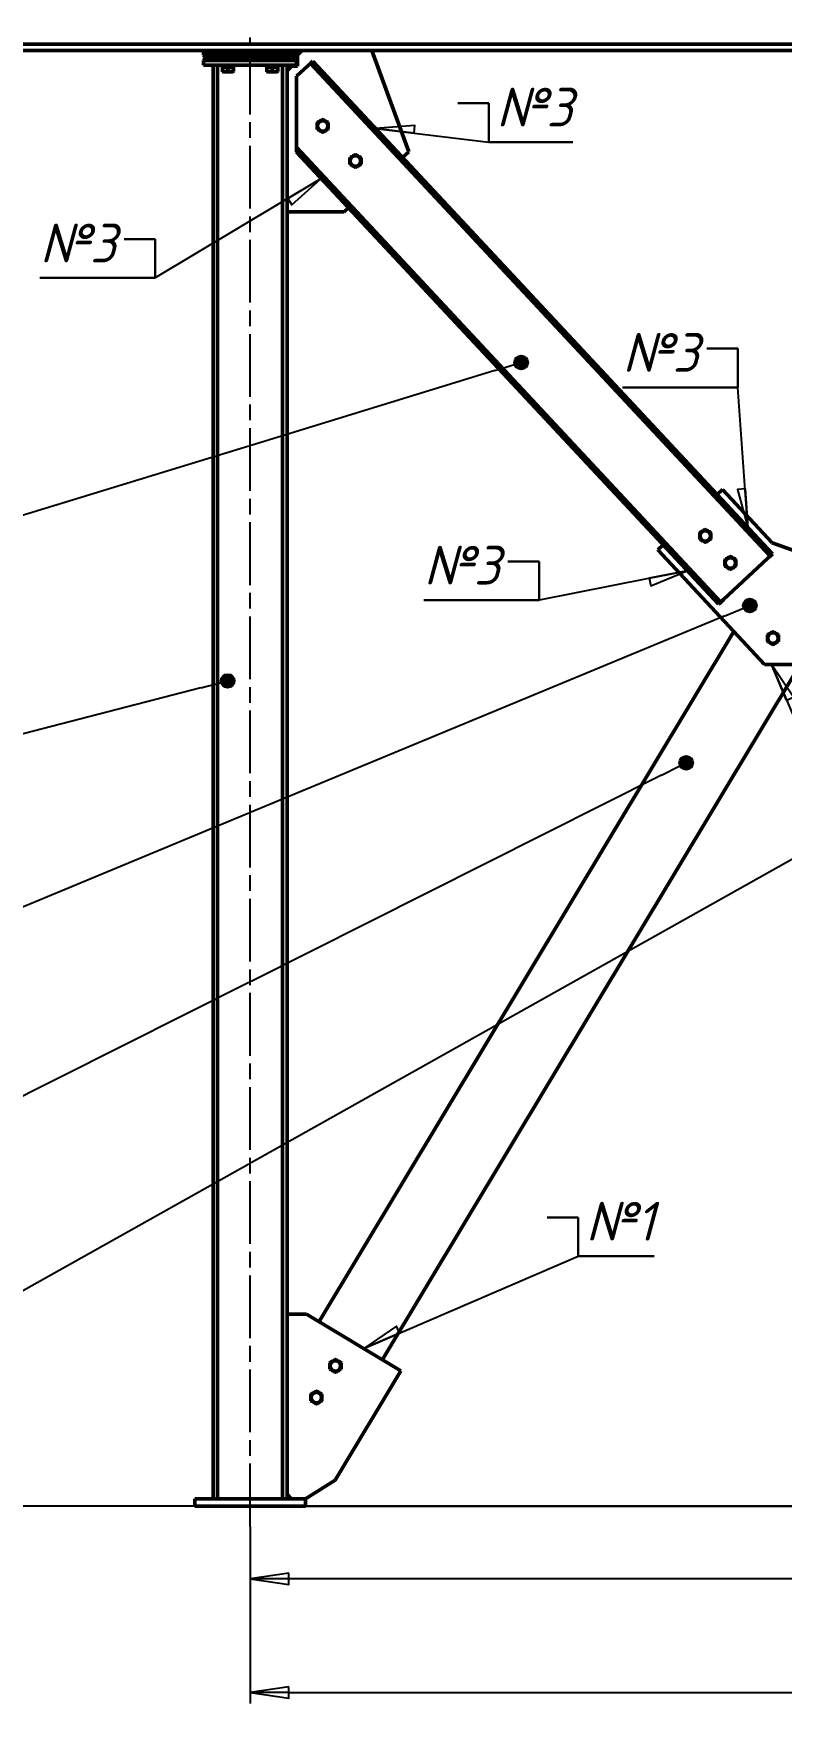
# Model space of a CAD drawing. Header units: millimetres. Extents: x 0 to 25230, y 0 to 17820.
# Drawn here: x 2312 to 4338, y 10717 to 15242 of the extents above; entities that cross this region are included whole.
import ezdxf

# ---------------------------------------------------------------- set-up
doc = ezdxf.new("R2010")
doc.units = ezdxf.units.MM
doc.header["$LTSCALE"] = 30
doc.linetypes.add('CHAIN', pattern=[0.7087, 0.4724, -0.0591, 0.1181, -0.0591])
for name, color, linetype, lineweight in [('Видимый контур (ГОСТ)', 7, 'Continuous', 50), ('Обозначение (ГОСТ)', 7, 'Continuous', 25), ('Осевая линия (ГОСТ)', 7, 'Continuous', 25), ('Размер (ГОСТ)', 7, 'Continuous', 25), ('Эскизная геометрия (ГОСТ)', 7, 'Continuous', 50)]:
    doc.layers.add(name, color=color, linetype=linetype, lineweight=lineweight)
doc.styles.add('Обычный текст (ГОСТ)', font='GOST Common Italic.ttf')
doc.styles.add('Стиль текста144', font='GOST Common Italic.ttf')
doc.styles.add('Увеличенный текст (ГОСТ)', font='GOST Common Italic.ttf')
doc.dimstyles.new('Диаметр (ГОСТ)$7', dxfattribs={"dimscale": 30, "dimtxt": 3.5, "dimasz": 3.5, "dimexe": 1, "dimexo": 0, "dimgap": 0.5, "dimtad": 1, "dimrnd": 1e-08, "dimtxsty": 'Обычный текст (ГОСТ)', "dimblk": 'Filled-1', "dimcen": 0.09, "dimdle": 15, "dimclrd": 256, "dimclre": 256, "dimclrt": 256, "dimazin": 2, "dimtfac": 0.714286, "dimtdec": 3, "dimtmove": 0, "dimatfit": 3, "dimfxl": 1, "dimtolj": 1, "dimlwd": -1, "dimlwe": 25, "dimarcsym": 0})
doc.dimstyles.new('Обычный (ГОСТ)', dxfattribs={"dimscale": 30, "dimtxt": 3.5, "dimasz": 3.5, "dimexe": 1, "dimexo": 0, "dimgap": 0.5, "dimtad": 1, "dimrnd": 1e-08, "dimtxsty": 'Обычный текст (ГОСТ)', "dimblk": 'Filled-1', "dimcen": 0.09, "dimdle": 15, "dimclrd": 256, "dimclre": 256, "dimclrt": 256, "dimazin": 2, "dimtfac": 0.714286, "dimtdec": 3, "dimtmove": 0, "dimatfit": 3, "dimfxl": 1, "dimtolj": 1, "dimlwd": 25, "dimlwe": 25, "dimarcsym": 0})

# ---------------------------------------------------------------- blocks, each defined once
blk = doc.blocks.new('Filled-1')
at = {"color": 0}
for p, q in [((0, 0), (-1, 0.143)), ((-1, 0.143), (-1, -0.143)), ((-1, 0), (0, 0)), ((-1, -0.143), (0, 0))]:
    blk.add_line(p, q, dxfattribs=at)
at = {"color": 0, "flags": 128}
blk.add_lwpolyline([(-1, -0.143), (0, 0), (-1, 0.143), (-1, -0.143)], dxfattribs=at)
at = {"color": 0}
blk.add_solid([(-1, -0.143), (0, 0), (-1, 0.143), (-1, -0.143)], dxfattribs=at)
blk = doc.blocks.new('*D121')
at = {"layer": 'Defpoints', "color": 0, "linetype": 'Continuous', "transparency": 16777216}
for p in [(2899, 11197.4), (12499, 11197.4), (12499, 10747.4)]:
    blk.add_point(p, dxfattribs=at)
at = {"layer": 'Размер (ГОСТ)', "linetype": 'Continuous', "lineweight": 25, "transparency": 16777216}
for p, q in [((2899, 11197.4), (2899, 10717.4)), ((12499, 11197.4), (12499, 10717.4)), ((3004, 10747.4), (12394, 10747.4))]:
    blk.add_line(p, q, dxfattribs=at)
at = {"layer": 'Размер (ГОСТ)', "linetype": 'Continuous', "lineweight": 25, "transparency": 16777216, "xscale": 105, "yscale": 105, "zscale": 105, "rotation": 180}
blk.add_blockref('Filled-1', (2899, 10747.4), dxfattribs=at)
at = {"layer": 'Размер (ГОСТ)', "linetype": 'Continuous', "lineweight": 25, "transparency": 16777216, "xscale": 105, "yscale": 105, "zscale": 105}
blk.add_blockref('Filled-1', (12499, 10747.4), dxfattribs=at)
at = {"layer": 'Размер (ГОСТ)', "linetype": 'Continuous', "lineweight": 25, "transparency": 16777216, "insert": (7522.7, 10867.4), "char_height": 105, "attachment_point": 1, "style": 'Обычный текст (ГОСТ)'}
blk.add_mtext('\\A1;\\fGOST Common|b0|i1;9600*', dxfattribs=at)
blk = doc.blocks.new('*D123')
at = {"layer": 'Defpoints', "color": 0, "linetype": 'Continuous', "transparency": 16777216}
for p in [(2899, 11197.4), (7699, 11142), (2899, 11055.3)]:
    blk.add_point(p, dxfattribs=at)
at = {"layer": 'Размер (ГОСТ)', "linetype": 'Continuous', "lineweight": 25, "transparency": 16777216}
for p, q in [((2899, 11197.4), (2899, 11025.3)), ((7699, 11142), (7699, 11025.3)), ((7594, 11055.3), (3004, 11055.3))]:
    blk.add_line(p, q, dxfattribs=at)
at = {"layer": 'Размер (ГОСТ)', "linetype": 'Continuous', "lineweight": 25, "transparency": 16777216, "xscale": 105, "yscale": 105, "zscale": 105, "rotation": 180}
blk.add_blockref('Filled-1', (2899, 11055.3), dxfattribs=at)
at = {"layer": 'Размер (ГОСТ)', "linetype": 'Continuous', "lineweight": 25, "transparency": 16777216, "xscale": 105, "yscale": 105, "zscale": 105}
blk.add_blockref('Filled-1', (7699, 11055.3), dxfattribs=at)
at = {"layer": 'Размер (ГОСТ)', "linetype": 'Continuous', "lineweight": 25, "transparency": 16777216, "insert": (5068.9, 11175.3), "char_height": 105, "attachment_point": 1, "style": 'Обычный текст (ГОСТ)'}
blk.add_mtext('\\A1;\\fGOST Common|b0|i1;4800±2', dxfattribs=at)
blk = doc.blocks.new('Номера позиций3')
at = {"layer": 'Обозначение (ГОСТ)'}
h = blk.add_hatch(color=256, dxfattribs=at)
edge = h.paths.add_edge_path(flags=0)
edge.add_arc((94.61, 449.59), 0.625, 0, 360)
for p, q in [((92.19, 448.97), (94.01, 449.44)), ((92.19, 448.97), (56.33, 439.71)), ((56.33, 439.71), (41.33, 439.71))]:
    blk.add_line(p, q, dxfattribs=at)
blk.add_circle((94.61, 449.59), 0.625, dxfattribs=at)
at = {"layer": 'Обозначение (ГОСТ)', "insert": (48.83, 445.96), "char_height": 5, "attachment_point": 5, "style": 'Увеличенный текст (ГОСТ)'}
blk.add_mtext('3', dxfattribs=at)
blk = doc.blocks.new('Номера позиций19')
at = {"layer": 'Обозначение (ГОСТ)'}
h = blk.add_hatch(color=256, dxfattribs=at)
edge = h.paths.add_edge_path(flags=0)
edge.add_arc((135.99, 442.2), 0.625, 0, 360)
for p, q in [((133.75, 441.08), (135.43, 441.92)), ((133.75, 441.08), (96.73, 422.46)), ((96.53, 422.36), (56.33, 402.15)), ((56.33, 402.15), (41.33, 402.15))]:
    blk.add_line(p, q, dxfattribs=at)
blk.add_circle((135.99, 442.2), 0.625, dxfattribs=at)
at = {"layer": 'Обозначение (ГОСТ)', "insert": (48.83, 408.4), "char_height": 5, "attachment_point": 5, "style": 'Увеличенный текст (ГОСТ)'}
blk.add_mtext('20', dxfattribs=at)
blk = doc.blocks.new('Номера позиций20')
at = {"layer": 'Обозначение (ГОСТ)'}
h = blk.add_hatch(color=256, dxfattribs=at)
edge = h.paths.add_edge_path(flags=0)
edge.add_arc((121.1, 478.34), 0.625, 0, 360)
for p, q in [((118.71, 477.61), (120.51, 478.16)), ((118.71, 477.61), (96.73, 470.86)), ((96.53, 470.8), (56.33, 458.46)), ((56.33, 458.46), (41.33, 458.46))]:
    blk.add_line(p, q, dxfattribs=at)
blk.add_circle((121.1, 478.34), 0.625, dxfattribs=at)
at = {"layer": 'Обозначение (ГОСТ)', "insert": (48.83, 464.71), "char_height": 5, "attachment_point": 5, "style": 'Увеличенный текст (ГОСТ)'}
blk.add_mtext('22', dxfattribs=at)
blk = doc.blocks.new('Номера позиций21')
at = {"layer": 'Обозначение (ГОСТ)'}
h = blk.add_hatch(color=256, dxfattribs=at)
edge = h.paths.add_edge_path(flags=0)
edge.add_arc((141.74, 456.4), 0.625, 0, 360)
for p, q in [((139.43, 455.44), (141.17, 456.16)), ((139.43, 455.44), (96.73, 437.73)), ((96.53, 437.64), (56.33, 420.96)), ((56.33, 420.96), (41.33, 420.96))]:
    blk.add_line(p, q, dxfattribs=at)
blk.add_circle((141.74, 456.4), 0.625, dxfattribs=at)
at = {"layer": 'Обозначение (ГОСТ)', "insert": (48.83, 427.21), "char_height": 5, "attachment_point": 5, "style": 'Увеличенный текст (ГОСТ)'}
blk.add_mtext('25', dxfattribs=at)
blk = doc.blocks.new('Номера позиций22')
at = {"layer": 'Обозначение (ГОСТ)'}
h = blk.add_hatch(color=256, dxfattribs=at)
edge = h.paths.add_edge_path(flags=0)
edge.add_arc((183.53, 454.81), 0.625, 0, 360)
for p, q in [((181.35, 453.59), (182.99, 454.51)), ((181.35, 453.59), (177.89, 451.65)), ((177.78, 451.58), (96.73, 406.08)), ((96.53, 405.97), (56.33, 383.4)), ((56.33, 383.4), (41.33, 383.4))]:
    blk.add_line(p, q, dxfattribs=at)
blk.add_circle((183.53, 454.81), 0.625, dxfattribs=at)
at = {"layer": 'Обозначение (ГОСТ)', "insert": (48.83, 389.65), "char_height": 5, "attachment_point": 5, "style": 'Увеличенный текст (ГОСТ)'}
blk.add_mtext('24', dxfattribs=at)
blk = doc.blocks.new('Обозначение сварки_12')
at = {"layer": 'Эскизная геометрия (ГОСТ)', "lineweight": 30}
for p, q in [((-0.8, 1), (0, 1)), ((0, 0), (0, 1)), ((0, 0), (1.96, 0))]:
    blk.add_line(p, q, dxfattribs=at)
at = {"layer": 'Обозначение (ГОСТ)', "style": 'Стиль текста144'}
blk.add_text('№1', height=1, dxfattribs=at).set_placement((0.2, 0.4))
blk = doc.blocks.new('Filled Half 2-1')
at = {"color": 0}
for p, q in [((-1, 0), (0, 0)), ((-1, 0), (-1, -0.2)), ((-1, -0.2), (0, 0)), ((0, 0), (-1, 0))]:
    blk.add_line(p, q, dxfattribs=at)
at = {"color": 0, "flags": 128}
blk.add_lwpolyline([(-1, 0), (-1, -0.2), (0, 0), (-1, 0)], dxfattribs=at)
at = {"color": 0}
blk.add_solid([(-1, 0), (-1, -0.2), (0, 0), (-1, 0)], dxfattribs=at)
blk = doc.blocks.new('Обозначение сварки_64')
at = {"layer": 'Эскизная геометрия (ГОСТ)', "lineweight": 30}
for p, q in [((-0.8, 1), (0, 1)), ((0, 0), (0, 1)), ((0, 0), (-2.968, 0))]:
    blk.add_line(p, q, dxfattribs=at)
at = {"layer": 'Обозначение (ГОСТ)', "style": 'Стиль текста144'}
blk.add_text('№3', height=1, dxfattribs=at).set_placement((-2.968, 0.4))
blk = doc.blocks.new('Обозначение сварки_65')
at = {"layer": 'Эскизная геометрия (ГОСТ)', "lineweight": 30}
for p, q in [((-0.8, 1), (0, 1)), ((0, 0), (0, 1)), ((0, 0), (2.168, 0))]:
    blk.add_line(p, q, dxfattribs=at)
at = {"layer": 'Обозначение (ГОСТ)', "style": 'Стиль текста144'}
blk.add_text('№3', height=1, dxfattribs=at).set_placement((0.2, 0.4))
blk = doc.blocks.new('Обозначение сварки_66')
at = {"layer": 'Эскизная геометрия (ГОСТ)', "lineweight": 30}
for p, q in [((-0.8, 1), (0, 1)), ((0, 0), (0, 1)), ((0, 0), (-2.968, 0))]:
    blk.add_line(p, q, dxfattribs=at)
at = {"layer": 'Обозначение (ГОСТ)', "style": 'Стиль текста144'}
blk.add_text('№3', height=1, dxfattribs=at).set_placement((-2.968, 0.4))
blk = doc.blocks.new('Обозначение сварки_67')
at = {"layer": 'Эскизная геометрия (ГОСТ)', "lineweight": 30}
for p, q in [((-0.8, 1), (0, 1)), ((0, 0), (0, 1)), ((0, 0), (-2.968, 0))]:
    blk.add_line(p, q, dxfattribs=at)
at = {"layer": 'Обозначение (ГОСТ)', "style": 'Стиль текста144'}
blk.add_text('№3', height=1, dxfattribs=at).set_placement((-2.968, 0.4))
blk = doc.blocks.new('*D166')
at = {"layer": 'Defpoints', "color": 0, "linetype": 'Continuous', "transparency": 16777216}
for p in [(1147.6, 15507.4), (1899, 15507.4), (12349, 11252.4)]:
    blk.add_point(p, dxfattribs=at)
at = {"layer": 'Размер (ГОСТ)', "linetype": 'Continuous', "lineweight": 25, "transparency": 16777216}
for p, q in [((1899, 15507.4), (1117.6, 15507.4)), ((1147.6, 11357.4), (1147.6, 15402.4)), ((12349, 11252.4), (1117.6, 11252.4))]:
    blk.add_line(p, q, dxfattribs=at)
at = {"layer": 'Размер (ГОСТ)', "linetype": 'Continuous', "lineweight": 25, "transparency": 16777216, "xscale": 105, "yscale": 105, "zscale": 105}
for p, rotation in [((1147.6, 15507.4), 90), ((1147.6, 11252.4), 270)]:
    blk.add_blockref('Filled-1', p, dxfattribs=dict(at, rotation=rotation))
at = {"layer": 'Размер (ГОСТ)', "linetype": 'Continuous', "lineweight": 25, "transparency": 16777216, "insert": (1027.6, 13149.8), "char_height": 105, "attachment_point": 1, "rotation": 90, "style": 'Обычный текст (ГОСТ)'}
blk.add_mtext('\\A1;\\fGOST Common|b0|i1;4255±2', dxfattribs=at)
blk = doc.blocks.new('*D167')
at = {"layer": 'Defpoints', "color": 0, "linetype": 'Continuous', "transparency": 16777216}
for p in [(5451.3, 13552.4), (3049, 11252.4), (5363.3, 11252.4)]:
    blk.add_point(p, dxfattribs=at)
at = {"layer": 'Размер (ГОСТ)', "linetype": 'Continuous', "lineweight": 25, "transparency": 16777216}
for p, q in [((5363.3, 13447.4), (5363.3, 11357.4)), ((3049, 11252.4), (5393.3, 11252.4))]:
    blk.add_line(p, q, dxfattribs=at)
at = {"layer": 'Размер (ГОСТ)', "linetype": 'Continuous', "lineweight": 25, "transparency": 16777216, "xscale": 105, "yscale": 105, "zscale": 105}
for p, rotation in [((5363.3, 13552.4), 90), ((5363.3, 11252.4), 270)]:
    blk.add_blockref('Filled-1', p, dxfattribs=dict(at, rotation=rotation))
at = {"layer": 'Размер (ГОСТ)', "linetype": 'Continuous', "lineweight": 25, "transparency": 16777216, "insert": (5243.3, 11912.8), "char_height": 105, "attachment_point": 1, "rotation": 90, "style": 'Обычный текст (ГОСТ)'}
blk.add_mtext('\\A1;2300', dxfattribs=at)
blk = doc.blocks.new('Номера позиций23')
at = {"layer": 'Обозначение (ГОСТ)'}
for p, q in [((146.72, 561.34), (131.72, 561.34)), ((169.24, 510.9), (146.72, 561.34)), ((146.72, 546.34), (146.72, 561.34)), ((146.72, 546.34), (131.72, 546.34)), ((146.72, 531.34), (146.72, 546.34)), ((146.72, 531.34), (131.72, 531.34)), ((171.84, 505.08), (169.33, 510.7)), ((172.48, 505.36), (171.2, 504.79)), ((173.27, 501.88), (172.48, 505.36)), ((171.2, 504.79), (173.27, 501.88)), ((171.84, 505.08), (173.27, 501.88))]:
    blk.add_line(p, q, dxfattribs=at)
at = {"layer": 'Обозначение (ГОСТ)', "flags": 128}
blk.add_lwpolyline([(171.2, 504.79), (173.27, 501.88), (172.48, 505.36), (171.2, 504.79)], dxfattribs=at)
at = {"layer": 'Обозначение (ГОСТ)'}
blk.add_solid([(171.2, 504.79), (173.27, 501.88), (172.48, 505.36), (171.2, 504.79)], dxfattribs=at)
at = {"layer": 'Обозначение (ГОСТ)', "char_height": 5, "attachment_point": 5, "style": 'Увеличенный текст (ГОСТ)'}
for s, insert in [('29', (139.22, 567.59)), ('34', (139.22, 552.59)), ('35', (139.22, 537.59))]:
    blk.add_mtext(s, dxfattribs=dict(at, insert=insert))

msp = doc.modelspace()

# ---------------------------------------------------------------- linework, layer by layer
at = {"layer": 'Видимый контур (ГОСТ)'}
for p, q in [((1899.018, 15212.936), (6884.018, 15212.936)), ((1899.018, 15195.436), (6884.018, 15195.436)), ((2773.018, 15195.436), (2773.018, 15185.436)), ((2773.018, 15185.436), (3025.018, 15185.436)), ((2773.018, 15185.436), (2773.018, 15182.436)), ((2780.018, 15175.436), (2773.018, 15182.436)), ((3025.018, 15182.436), (2773.018, 15182.436)), ((2780.018, 15175.436), (2773.018, 15168.436)), ((2773.018, 15168.436), (3025.018, 15168.436)), ((2773.018, 15155.436), (2773.018, 15168.436)), ((3018.018, 15175.436), (2780.018, 15175.436)), ((2780.018, 15175.436), (3018.018, 15175.436)), ((3018.018, 15175.436), (3025.018, 15182.436)), ((3018.018, 15175.436), (3025.018, 15168.436)), ((3025.018, 15185.436), (3025.018, 15195.436)), ((3025.018, 15185.436), (3025.018, 15182.436)), ((3025.018, 15155.436), (3025.018, 15168.436)), ((3027.018, 15183.436), (3039.018, 15195.436)), ((3027.018, 15183.436), (3027.018, 15153.436)), ((3062.317, 15160.375), (3055.369, 15153.896)), ((3062.317, 15160.375), (3066.339, 15164.126)), ((4306.964, 13825.655), (3062.317, 15160.375)), ((3068.899, 15166.513), (3066.339, 15164.126)), ((4313.546, 13831.793), (3068.899, 15166.513)), ((3328.763, 14921.388), (3229.018, 15195.436)), ((2773.018, 15155.436), (3025.018, 15155.436)), ((2799.018, 11272.436), (2799.018, 15155.436)), ((2811.018, 11272.436), (2811.018, 15155.436)), ((2823.768, 15155.436), (2823.768, 15150.436)), ((2824.018, 15150.436), (2823.768, 15150.436)), ((2824.018, 15150.436), (2829.136, 15150.436)), ((2824.018, 15139.709), (2824.018, 15150.436)), ((2824.018, 15139.709), (2824.018, 15138.369)), ((2824.768, 15137.936), (2824.018, 15138.369)), ((2853.268, 15137.936), (2824.768, 15137.936)), ((2833.9, 15150.436), (2829.136, 15150.436)), ((2833.9, 15150.436), (2839.018, 15150.436)), ((2838.018, 15155.436), (2839.838, 15150.436)), ((2839.018, 15150.436), (2844.136, 15150.436)), ((2839.018, 15139.709), (2839.018, 15150.436)), ((2841.838, 15150.436), (2840.018, 15155.436)), ((2848.9, 15150.436), (2844.136, 15150.436)), ((2848.9, 15150.436), (2854.018, 15150.436)), ((2853.268, 15137.936), (2854.018, 15138.369)), ((2854.018, 15139.709), (2854.018, 15150.436)), ((2854.268, 15150.436), (2854.018, 15150.436)), ((2854.018, 15138.369), (2854.018, 15139.709)), ((2854.268, 15155.436), (2854.268, 15150.436)), ((2943.768, 15155.436), (2943.768, 15150.436)), ((2944.018, 15150.436), (2943.768, 15150.436)), ((2944.018, 15150.436), (2949.136, 15150.436)), ((2944.018, 15139.709), (2944.018, 15150.436)), ((2944.018, 15139.709), (2944.018, 15138.369)), ((2944.768, 15137.936), (2944.018, 15138.369)), ((2973.268, 15137.936), (2944.768, 15137.936)), ((2953.9, 15150.436), (2949.136, 15150.436)), ((2953.9, 15150.436), (2959.018, 15150.436)), ((2958.018, 15155.436), (2959.838, 15150.436)), ((2959.018, 15150.436), (2964.136, 15150.436)), ((2959.018, 15139.709), (2959.018, 15150.436)), ((2961.838, 15150.436), (2960.018, 15155.436)), ((2968.9, 15150.436), (2964.136, 15150.436)), ((2968.9, 15150.436), (2974.018, 15150.436)), ((2973.268, 15137.936), (2974.018, 15138.369)), ((2974.018, 15139.709), (2974.018, 15150.436)), ((2974.268, 15150.436), (2974.018, 15150.436)), ((2974.018, 15138.369), (2974.018, 15139.709)), ((2974.268, 15155.436), (2974.268, 15150.436)), ((2987.018, 11272.436), (2987.018, 15155.436)), ((2999.018, 11272.436), (2999.018, 15155.436)), ((2999.018, 15141.436), (3011.018, 15153.436)), ((3027.018, 15153.436), (3011.018, 15153.436)), ((3055.369, 15153.896), (3025.018, 15125.593)), ((3025.018, 15125.593), (3025.018, 14947.44)), ((3025.018, 14947.44), (3025.018, 14933.511)), ((3025.018, 14925.446), (3025.018, 14933.511)), ((4173.858, 13701.531), (3025.018, 14933.511)), ((3025.018, 14925.446), (3025.018, 14920.314)), ((4167.275, 13695.393), (3025.018, 14920.314)), ((3312.031, 14905.786), (3328.763, 14921.388)), ((2999.018, 14758.436), (3154.018, 14758.436)), ((3154.018, 14758.436), (3165.761, 14769.386)), ((4178.134, 14006.33), (4163.507, 13992.69)), ((4312.611, 13862.121), (4178.134, 14006.33)), ((4017.236, 13856.291), (4002.609, 13842.651)), ((4559.018, 13772.436), (4312.611, 13862.121)), ((4002.609, 13842.651), (4291.889, 13532.436)), ((4300.016, 13819.176), (4180.806, 13708.01)), ((4306.964, 13825.655), (4300.016, 13819.176)), ((4306.964, 13825.655), (4310.987, 13829.406)), ((4313.546, 13831.793), (4310.987, 13829.406)), ((4169.835, 13697.78), (4167.275, 13695.393)), ((4169.835, 13697.78), (4173.858, 13701.531)), ((4180.806, 13708.01), (4173.858, 13701.531)), ((3085.692, 11752.31), (4208.823, 13621.513)), ((3257.125, 11649.302), (4388.626, 13532.436)), ((4291.889, 13532.436), (4769.018, 13532.436)), ((3052.196, 11772.436), (2999.018, 11772.436)), ((3307.335, 11619.133), (3052.196, 11772.436)), ((3129.061, 11322.436), (3307.335, 11619.133)), ((3049.018, 11272.436), (3129.061, 11322.436)), ((2749.018, 11252.436), (2749.018, 11272.436)), ((2749.018, 11272.436), (3049.018, 11272.436)), ((3011.018, 11272.436), (2999.018, 11284.436)), ((3049.018, 11252.436), (3049.018, 11272.436)), ((2749.018, 11252.436), (3049.018, 11252.436))]:
    msp.add_line(p, q, dxfattribs=at)
for centre in [(3095.677, 14991.17), (3184.336, 14896.094), (4131.291, 13880.609), (4199.491, 13807.474), (4314.793, 13603.717), (3130.206, 11632.233), (3078.702, 11546.516)]:
    msp.add_circle(centre, 14.25, dxfattribs=at)
for points in [[(2839.018, 15139.709), (2831.518, 15137.209), (2824.018, 15139.709)], [(2854.018, 15139.709), (2846.518, 15137.209), (2839.018, 15139.709)], [(2959.018, 15139.709), (2951.518, 15137.209), (2944.018, 15139.709)], [(2974.018, 15139.709), (2966.518, 15137.209), (2959.018, 15139.709)], [(3095.677, 15008.491), (3088.177, 15004.16), (3080.677, 14999.83)], [(3080.677, 14999.83), (3080.677, 14991.17), (3080.677, 14982.51)], [(3080.677, 14982.51), (3088.177, 14978.18), (3095.677, 14973.85)], [(3110.677, 14999.83), (3103.177, 15004.16), (3095.677, 15008.491)], [(3095.677, 14973.85), (3103.177, 14978.18), (3110.677, 14982.51)], [(3110.677, 14982.51), (3110.677, 14991.17), (3110.677, 14999.83)], [(3184.336, 14913.415), (3176.836, 14909.084), (3169.336, 14904.754)], [(3169.336, 14904.754), (3169.336, 14896.094), (3169.336, 14887.434)], [(3169.336, 14887.434), (3176.836, 14883.104), (3184.336, 14878.774)], [(3199.336, 14904.754), (3191.836, 14909.084), (3184.336, 14913.415)], [(3184.336, 14878.774), (3191.836, 14883.104), (3199.336, 14887.434)], [(3199.336, 14887.434), (3199.336, 14896.094), (3199.336, 14904.754)], [(4131.291, 13897.93), (4123.791, 13893.6), (4116.291, 13889.27)], [(4146.291, 13889.27), (4138.791, 13893.6), (4131.291, 13897.93)], [(4116.291, 13889.27), (4116.291, 13880.609), (4116.291, 13871.949)], [(4116.291, 13871.949), (4123.791, 13867.619), (4131.291, 13863.289)], [(4131.291, 13863.289), (4138.791, 13867.619), (4146.291, 13871.949)], [(4146.291, 13871.949), (4146.291, 13880.609), (4146.291, 13889.27)], [(4199.491, 13824.795), (4191.991, 13820.464), (4184.491, 13816.134)], [(4184.491, 13816.134), (4184.491, 13807.474), (4184.491, 13798.814)], [(4214.491, 13816.134), (4206.991, 13820.464), (4199.491, 13824.795)], [(4214.491, 13798.814), (4214.491, 13807.474), (4214.491, 13816.134)], [(4184.491, 13798.814), (4191.991, 13794.484), (4199.491, 13790.154)], [(4199.491, 13790.154), (4206.991, 13794.484), (4214.491, 13798.814)], [(4314.793, 13621.038), (4307.293, 13616.708), (4299.793, 13612.378)], [(4329.793, 13612.378), (4322.293, 13616.708), (4314.793, 13621.038)], [(4299.793, 13612.378), (4299.793, 13603.717), (4299.793, 13595.057)], [(4299.793, 13595.057), (4307.293, 13590.727), (4314.793, 13586.397)], [(4314.793, 13586.397), (4322.293, 13590.727), (4329.793, 13595.057)], [(4329.793, 13595.057), (4329.793, 13603.717), (4329.793, 13612.378)], [(3130.206, 11649.553), (3122.706, 11645.223), (3115.206, 11640.893)], [(3115.206, 11640.893), (3115.206, 11632.233), (3115.206, 11623.572)], [(3145.206, 11640.893), (3137.706, 11645.223), (3130.206, 11649.553)], [(3145.206, 11623.572), (3145.206, 11632.233), (3145.206, 11640.893)], [(3115.206, 11623.572), (3122.706, 11619.242), (3130.206, 11614.912)], [(3130.206, 11614.912), (3137.706, 11619.242), (3145.206, 11623.572)], [(3078.702, 11563.836), (3071.202, 11559.506), (3063.702, 11555.176)], [(3063.702, 11555.176), (3063.702, 11546.516), (3063.702, 11537.856)], [(3063.702, 11537.856), (3071.202, 11533.525), (3078.702, 11529.195)], [(3093.702, 11555.176), (3086.202, 11559.506), (3078.702, 11563.836)], [(3078.702, 11529.195), (3086.202, 11533.525), (3093.702, 11537.856)], [(3093.702, 11537.856), (3093.702, 11546.516), (3093.702, 11555.176)]]:
    msp.add_rational_spline(points, [1.16025403784, 1.33974596216, 1.16025403784], degree=2, dxfattribs=at)
at = {"layer": 'Осевая линия (ГОСТ)', "linetype": 'CHAIN', "ltscale": 11.993792}
msp.add_line((2899.018, 11197.436), (2899.018, 15230.436), dxfattribs=at)

# ---------------------------------------------------------------- block references
at = {"xscale": 104.9999982118607, "yscale": 104.9999982118607, "zscale": 104.9999982118607}
for name, p in [('Обозначение сварки_65', (3545.018, 14947.518)), ('Обозначение сварки_64', (2641.809, 14579.311)), ('Обозначение сварки_67', (4219.184, 14282.972)), ('Обозначение сварки_66', (3681.214, 13706.563)), ('Обозначение сварки_12', (3787.023, 11929.455))]:
    msp.add_blockref(name, p, dxfattribs=at)
at = {"layer": 'Обозначение (ГОСТ)', "xscale": 30, "yscale": 30, "zscale": 30}
for name in ['Номера позиций23', 'Номера позиций20', 'Номера позиций21', 'Номера позиций22', 'Номера позиций3', 'Номера позиций19']:
    msp.add_blockref(name, (0, 0), dxfattribs=at)

# ---------------------------------------------------------------- dimensions: what is measured, and where the dimension line sits
at = {"layer": 'Размер (ГОСТ)', "linetype": 'Continuous', "lineweight": 25}
dim = msp.add_linear_dim(base=(1147.627, 15507.436), p1=(12349.018, 11252.436), p2=(1899.018, 15507.436), angle=90, text='\\fGOST Common|b0|i1;<>±2', dimstyle='Обычный (ГОСТ)', override={"dimgap": 0.5, "dimdec": 2, "dimtol": 0, "dimlim": 0, "dimtp": 0, "dimtm": 0, "dimtdec": 3, "dimtofl": 0, "dimatfit": 1}, dxfattribs=at)
dim.commit()
dim.dimension.update_dxf_attribs({"geometry": '*D166', "text_midpoint": (1147.627, 13379.936), "dimtype": 160})
dim = msp.add_linear_dim(base=(5363.273, 11252.436), p1=(5451.344, 13552.436), p2=(3049.018, 11252.436), angle=90, dimstyle='Обычный (ГОСТ)', override={"dimgap": 0.5, "dimdec": 2, "dimse1": 1, "dimtol": 0, "dimlim": 0, "dimtp": 0, "dimtm": 0, "dimtdec": 3, "dimtofl": 0, "dimatfit": 1}, dxfattribs=at)
dim.commit()
dim.dimension.update_dxf_attribs({"geometry": '*D167', "text_midpoint": (5363.273, 12062.397), "dimtype": 160})
for base, p1, p2, text, picture, middle in [((12499.018, 10747.436), (2899.018, 11197.436), (12499.018, 11197.436), '\\fGOST Common|b0|i1;<>*', '*D121', (7699.018, 10747.436)), ((2899.018, 11055.28), (7699.018, 11142.05), (2899.018, 11197.436), '\\fGOST Common|b0|i1;<>±2', '*D123', (5299.018, 11055.28))]:
    dim = msp.add_linear_dim(base=base, p1=p1, p2=p2, text=text, dimstyle='Обычный (ГОСТ)', override={"dimgap": 0.5, "dimdec": 2, "dimtol": 0, "dimlim": 0, "dimtp": 0, "dimtm": 0, "dimtdec": 3, "dimtofl": 0, "dimatfit": 1}, dxfattribs=at)
    dim.commit()
    dim.dimension.update_dxf_attribs({"geometry": picture, "text_midpoint": middle, "dimtype": 160})

# ---------------------------------------------------------------- leaders
at = {"layer": 'Обозначение (ГОСТ)'}
for points in [[(3238.655, 14984.472), (3545.018, 14947.518)], [(3091.518, 14849.001), (2641.809, 14579.311)], [(4246.722, 13903.452), (4219.184, 14282.972)], [(4082.743, 13786.043), (3681.214, 13706.563)], [(4310.264, 13532.436), (4620.026, 12800.946)], [(3207.026, 11679.405), (3787.023, 11929.455)]]:
    msp.add_leader(points, dimstyle='Диаметр (ГОСТ)$7', override={"dimasz": 3.5, "dimtad": 0, "dimldrblk": 'Filled Half 2-1'}, dxfattribs=at)

doc.saveas('drawing.dxf')
